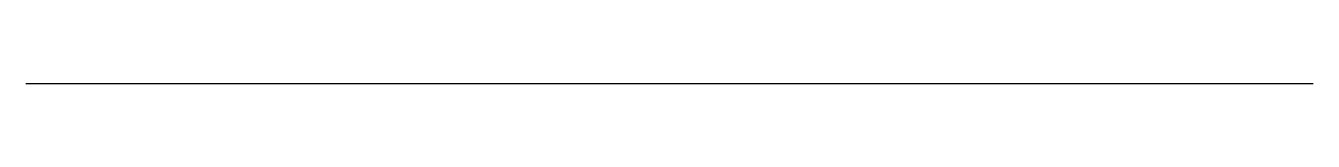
# Model space of a CAD drawing. Units: millimetres on the paper. Extents: x 1 to 11, y 2 to 2.
import ezdxf

# ---------------------------------------------------------------- set-up
doc = ezdxf.new("R2010")
doc.units = ezdxf.units.MM
doc.layers.add('2-0', color=4, linetype='Continuous')

msp = doc.modelspace()

# ---------------------------------------------------------------- linework, layer by layer
at = {"layer": '2-0'}
msp.add_line((1, 2), (11, 2), dxfattribs=at)

doc.saveas('drawing.dxf')
